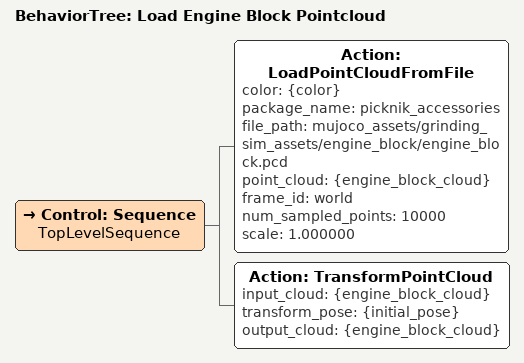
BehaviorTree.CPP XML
<?xml version='1.0' encoding='utf-8'?>
<root BTCPP_format="4" main_tree_to_execute="Load Engine Block Pointcloud">
  <BehaviorTree ID="Load Engine Block Pointcloud" _description="" color="255;0;0" initial_pose="{initial_pose}" engine_block_cloud="{engine_block_cloud}">
    <Control ID="Sequence" name="TopLevelSequence">
      <Action ID="LoadPointCloudFromFile" color="{color}" package_name="picknik_accessories" file_path="mujoco_assets/grinding_sim_assets/engine_block/engine_block.pcd" point_cloud="{engine_block_cloud}" frame_id="world" num_sampled_points="10000" scale="1.000000"/>
      <Action ID="TransformPointCloud" input_cloud="{engine_block_cloud}" transform_pose="{initial_pose}" output_cloud="{engine_block_cloud}"/>
    </Control>
  </BehaviorTree>
</root>
